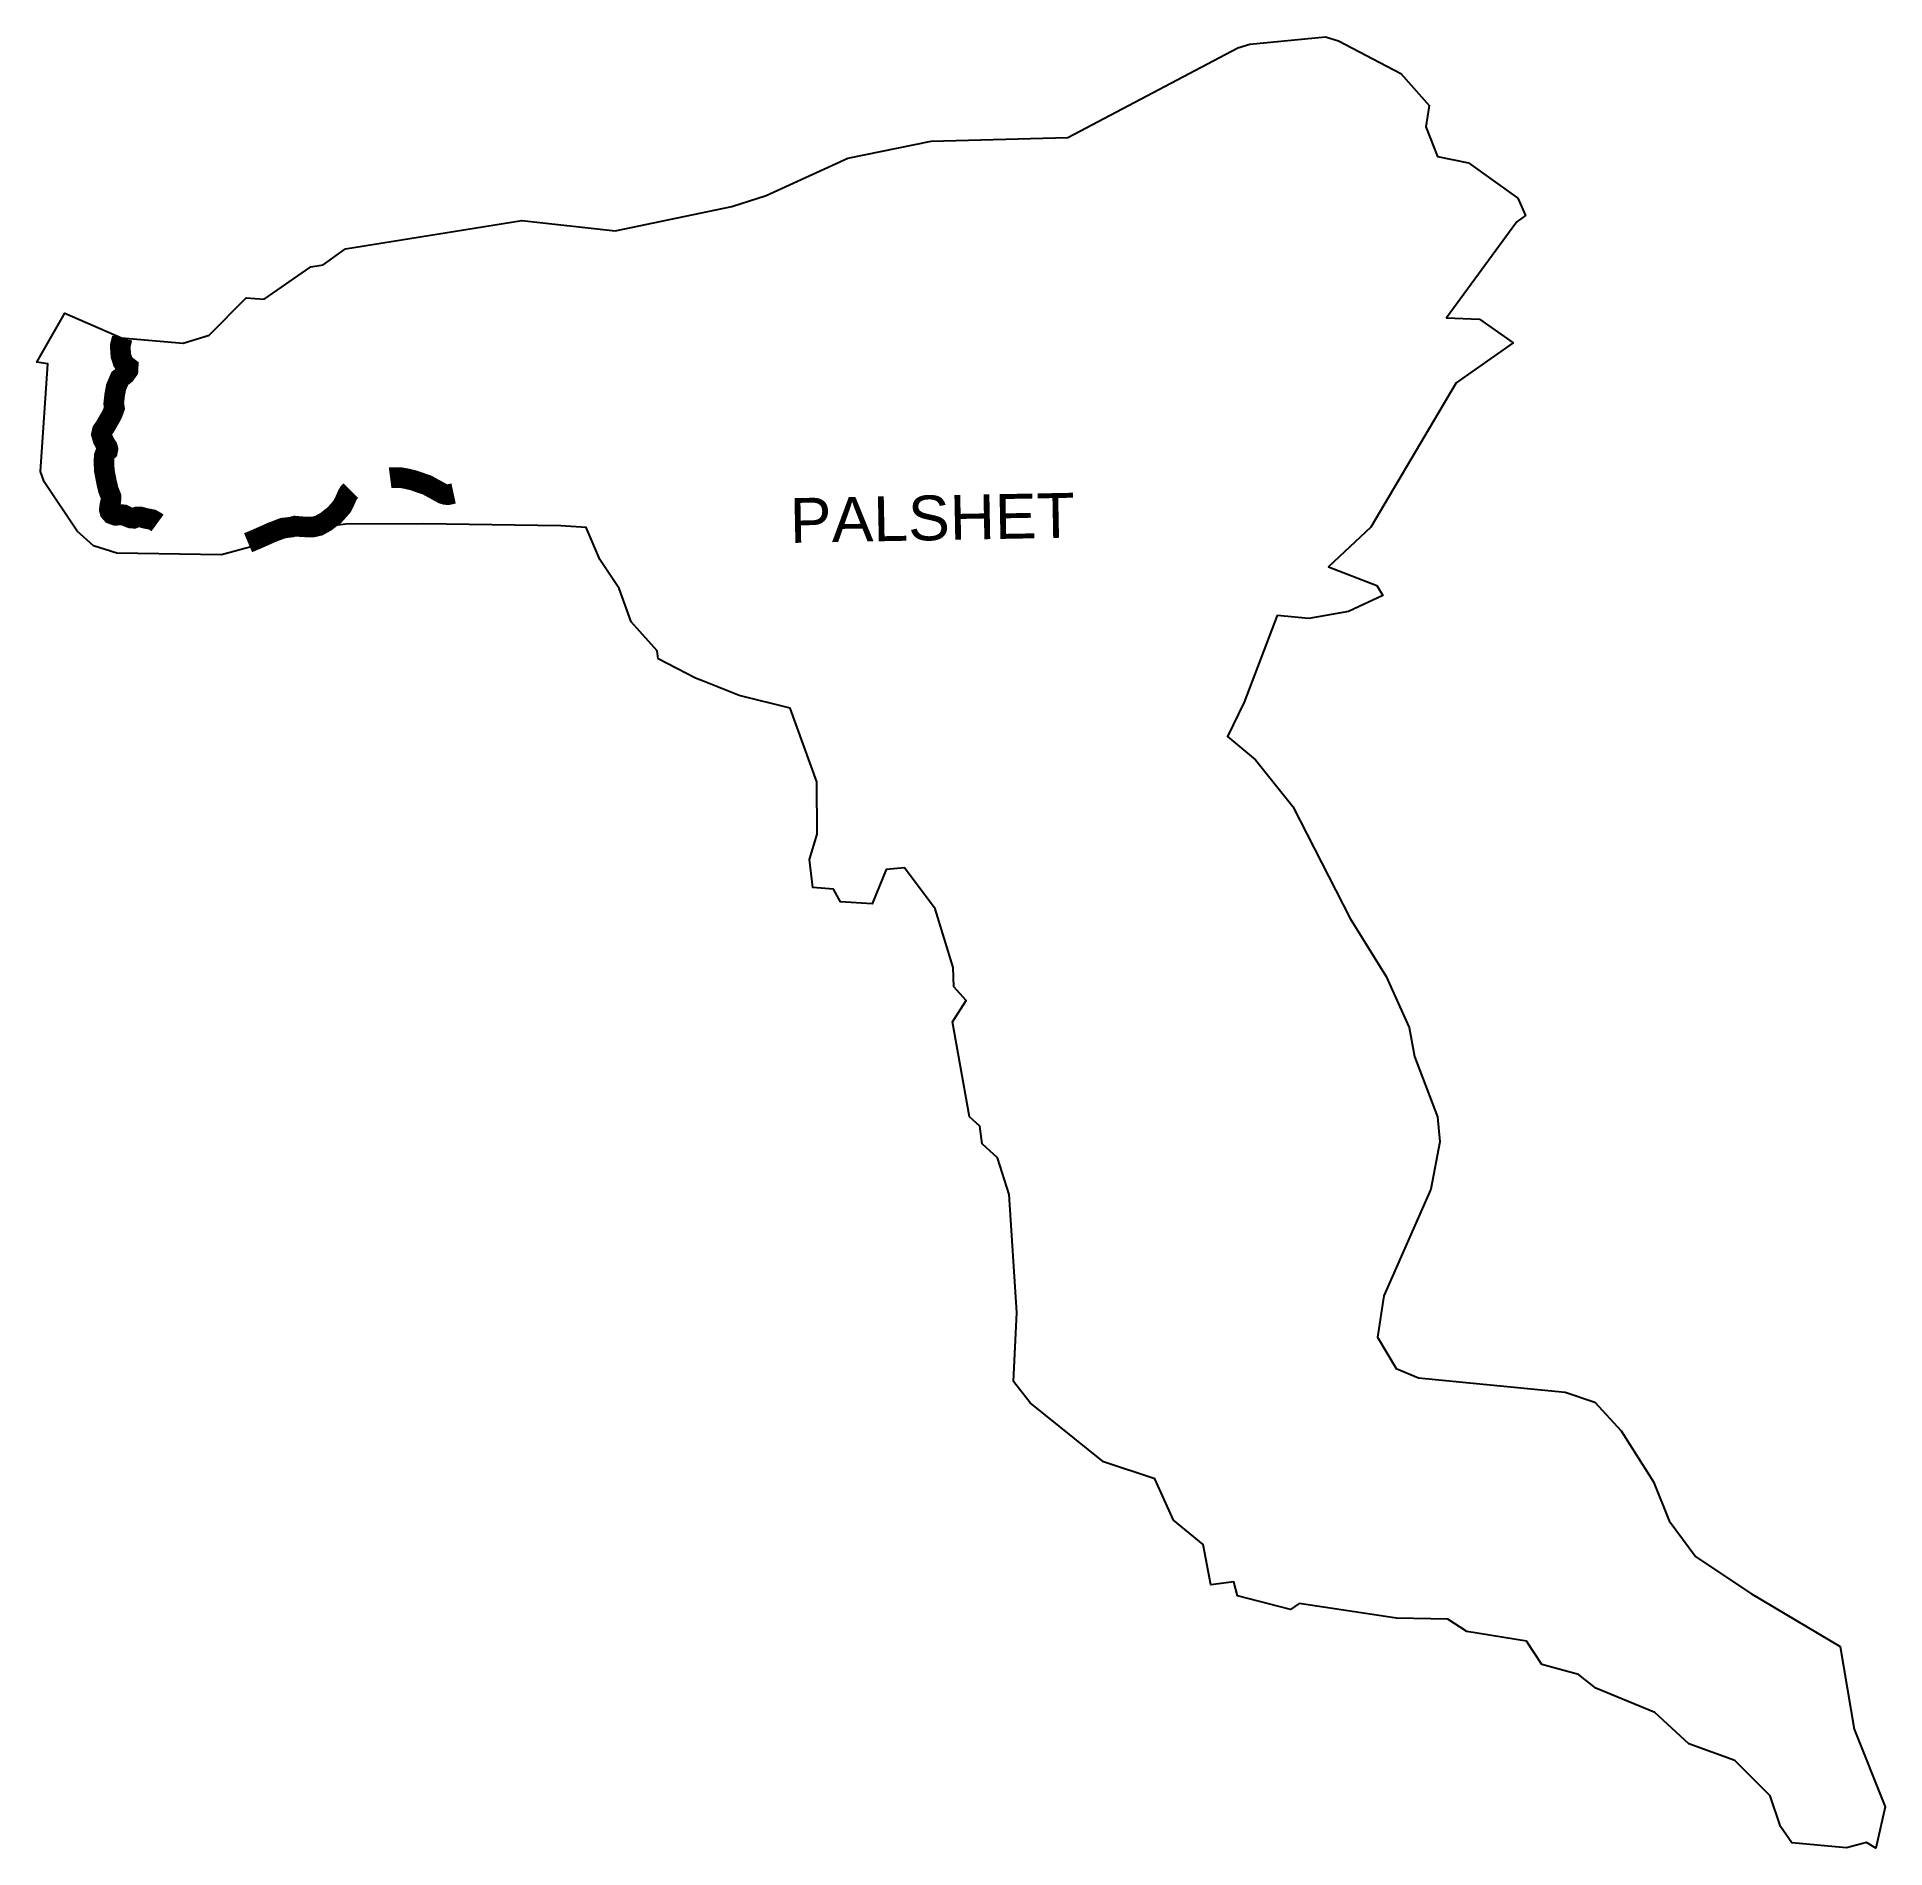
# Model space of a CAD drawing. Header units: metres. Extents: x 307199 to 311687, y 1926129 to 1930527.
import ezdxf

# ---------------------------------------------------------------- set-up
doc = ezdxf.new("R2010")
doc.units = ezdxf.units.M
doc.layers.add('NATURALLY PROTECTED', color=3, linetype='Continuous')
doc.layers.add('VILLAGE NAME', color=250, linetype='Continuous')
doc.styles.get("Standard").update_dxf_attribs({"font": 'simplex.shx'})

msp = doc.modelspace()

# ---------------------------------------------------------------- linework, layer by layer
at = {"color": 4, "flags": 128}
for points in [[(310795.6, 1930135.9), (310813.9, 1930093.7), (310793.2, 1930078.3), (310622.3, 1929845.1), (310702.1, 1929842.1), (310784.3, 1929784.9), (310645.1, 1929687.3), (310438.3, 1929337.2), (310335.5, 1929240.4), (310452.7, 1929195.4), (310467.6, 1929171.1), (310383.8, 1929131.8), (310287.4, 1929114.9), (310210.9, 1929122), (310130.4, 1928911.5), (310090.3, 1928828.3), (310158.1, 1928771.5), (310248.5, 1928658.1), (310388.2, 1928386.3), (310475.8, 1928245.7), (310531.2, 1928121.6), (310544.6, 1928051.4), (310600.2, 1927905), (310605.5, 1927844.3), (310583.9, 1927729.1), (310469.9, 1927470.3), (310454.7, 1927369.9), (310500.1, 1927293.3), (310554, 1927270.6), (310910.5, 1927236.1), (310982.3, 1927211.7), (311045.9, 1927142.4), (311124.9, 1927018.6), (311162.7, 1926923.5), (311227.7, 1926836.5), (311362.8, 1926746.2), (311578, 1926618.7), (311611.9, 1926417.5), (311687.1, 1926229.3), (311665, 1926129), (311642, 1926142.1), (311593.1, 1926129.1), (311460.9, 1926141.5), (311433.4, 1926181.3), (311407.7, 1926255.4), (311322.2, 1926341.9), (311210.3, 1926382), (311128.2, 1926458.2), (310984.3, 1926517.6), (310942.2, 1926550.3), (310853.9, 1926574.8), (310816.5, 1926631.1), (310671.4, 1926654.7), (310625.4, 1926684.7), (310500.8, 1926687.1), (310263.8, 1926723.2), (310242.9, 1926708.5), (310114.3, 1926741.4), (310105.5, 1926775.1), (310049.8, 1926768.6), (310031.2, 1926866), (309959.1, 1926925.4), (309913.6, 1927025.3), (309788.8, 1927066.6), (309610.9, 1927210.4), (309570.7, 1927262), (309578.2, 1927429.7), (309559.8, 1927715.9), (309531.2, 1927805.6), (309494.5, 1927839.6), (309488.7, 1927882.3), (309463.8, 1927904.6), (309421.9, 1928135.9), (309455.3, 1928187.4), (309425.8, 1928220.3), (309424, 1928267.2), (309380.5, 1928409.9), (309305.5, 1928509.2), (309261.5, 1928505.3), (309227.4, 1928422.2), (309150.4, 1928427.2), (309132.9, 1928457.9), (309083.1, 1928462.1), (309075.2, 1928529.6), (309093.9, 1928591.5), (309092.8, 1928718.5), (309027.6, 1928897.3), (308903.8, 1928928.4), (308819.4, 1928962.1), (308798.1, 1928970.5), (308707.8, 1929017), (308704.9, 1929036.5), (308642.1, 1929106.6), (308612.6, 1929188.3), (308566.1, 1929258.6), (308532.9, 1929336), (308471, 1929340.1), (308136.3, 1929344.7), (307948.5, 1929343.8), (307901.1, 1929338.9), (307647.1, 1929269.4), (307393.1, 1929273.7), (307336.1, 1929291.5), (307296, 1929326.9), (307216.3, 1929446.9), (307207.7, 1929472.3), (307225.1, 1929733.6), (307198.7, 1929737.4), (307266.6, 1929856.4), (307404, 1929796.4), (307553.8, 1929783.8), (307616.6, 1929802.8), (307707.1, 1929894), (307750.5, 1929890.6), (307863.9, 1929969.5), (307894.1, 1929973.9), (307948.1, 1930013), (308376.2, 1930081.5), (308602.7, 1930056.7), (308886, 1930115.8), (308969.5, 1930142.3), (309168, 1930232.9), (309370.4, 1930274.5), (309702.7, 1930283.6), (310115.4, 1930501.3), (310144.1, 1930510.3), (310327.8, 1930527.4), (310359.7, 1930518.2), (310511.3, 1930439), (310579.7, 1930360.7), (310571.7, 1930309.4), (310600.3, 1930237), (310675.6, 1930222.1)], [(310675.6, 1930222.1), (310795.6, 1930135.9)]]:
    msp.add_lwpolyline(points, dxfattribs=at)
at = {"layer": 'NATURALLY PROTECTED', "const_width": 50, "flags": 128}
for points in [[(307405.8, 1929796.2), (307405.8, 1929796.2), (307401, 1929777.4), (307401.8, 1929762.7), (307402.7, 1929753.1), (307407.3, 1929738.7), (307413.3, 1929730.7), (307420.2, 1929725.5), (307419.8, 1929717.8), (307412.9, 1929708.2), (307399.9, 1929697.9), (307390.9, 1929676.9), (307387.4, 1929657.6), (307385.1, 1929636.9), (307386.9, 1929626.1), (307383, 1929615.4), (307377.9, 1929604.9), (307363.9, 1929580.4), (307357.4, 1929571.2), (307355.3, 1929562.4), (307358.9, 1929550), (307366.2, 1929536.5), (307369.8, 1929531.2), (307371, 1929526.5), (307370.2, 1929522.2), (307365.2, 1929517.6), (307362.2, 1929509.8), (307361.2, 1929495.2), (307362.5, 1929473.2), (307367.5, 1929447), (307372.1, 1929427.5), (307378.4, 1929411.6), (307378.2, 1929400.5), (307375.7, 1929389.6), (307374.4, 1929379.8), (307375.7, 1929374.6), (307380.7, 1929368.9), (307389.3, 1929365.8), (307396.8, 1929366), (307400.8, 1929367.7), (307409.3, 1929366.8), (307417.9, 1929362.6), (307426.7, 1929359.1), (307434, 1929358.5), (307442.6, 1929362), (307448.7, 1929362), (307462.7, 1929358.2), (307478, 1929355.3), (307487.4, 1929350.1), (307491.5, 1929347.1)], [(307711.4, 1929299.1), (307735.3, 1929309.2), (307768.2, 1929323.9), (307796.1, 1929334.6), (307816.8, 1929337.1), (307825, 1929339.4), (307844.8, 1929337.7), (307868.5, 1929337.1), (307883.3, 1929340.6), (307900.6, 1929350.3), (307921.2, 1929366.3), (307939.2, 1929386.4), (307946.8, 1929401.5), (307952.5, 1929414.5), (307955.9, 1929420.4), (307961, 1929425.6)], [(308056.4, 1929456.9), (308059.5, 1929457.3), (308081.2, 1929457.2), (308094.8, 1929454.9), (308112.1, 1929450.9), (308146.3, 1929439.1), (308174.5, 1929423.6), (308184.3, 1929418.2), (308191, 1929416.2), (308197.3, 1929415.8), (308210.6, 1929418.7)]]:
    msp.add_lwpolyline(points, dxfattribs=at)

# ---------------------------------------------------------------- texts
at = {"layer": 'VILLAGE NAME', "insert": (309026.1, 1929407.2), "char_height": 108.748, "attachment_point": 1, "rotation": 1.1028}
msp.add_mtext_dynamic_manual_height_columns('{\\fArial|b0|i0|c0|p34;PALSHET}', width=1571.314, gutter_width=543.7, heights=[0], dxfattribs=at)

doc.saveas('drawing.dxf')
